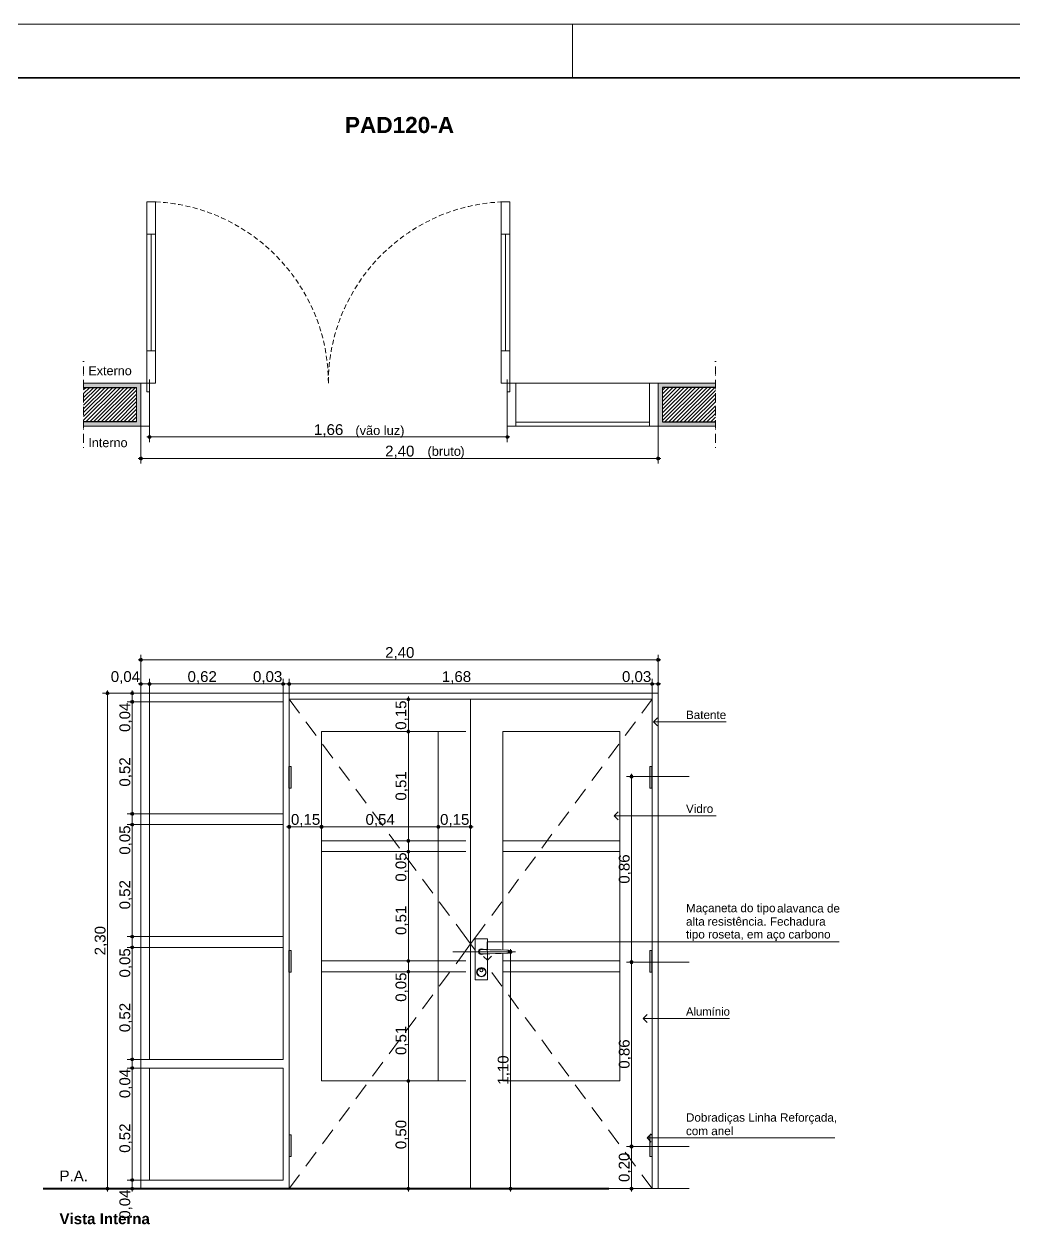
# Paper-space layout 'CAPS I e II_ FL 08.13 DETALHAMENTO DE PORTAS ' of a CAD drawing. Header units: metres. Extents: x 0 to 1400, y 0 to 841.
# Drawn here: x 717.2 to 900.9, y 617.6 to 841 of the extents above; entities that cross this region are included whole.
import ezdxf
from ezdxf.xclip import XClip

# ---------------------------------------------------------------- set-up
doc = ezdxf.new("R2010")
doc.units = ezdxf.units.M
doc.header["$MEASUREMENT"] = 0
doc.header["$XCLIPFRAME"] = 0
doc.linetypes.add('Achse', pattern=[0.0023, 0, -0.0008, 0.0015, 0])
doc.linetypes.add('Dashed', pattern=[0.0014, 0.0009, -0.0005])
for name, color, linetype, lineweight in [('0_Caneta_No__1', 7, 'Continuous', 35), ('0_Caneta_No__10', 7, 'Continuous', 5), ('0_Caneta_No__241', 7, 'Continuous', 13), ('0_Caneta_No__3', 7, 'Continuous', 25), ('0_Caneta_No__5', 7, 'Continuous', 20), ('0_Caneta_No__7', 7, 'Continuous', 13), ('0_Caneta_No__8', 7, 'Continuous', 9), ('0_Caneta_No__99', 7, 'Continuous', 20)]:
    doc.layers.add(name, color=color, linetype=linetype, lineweight=lineweight)
doc.layers.add('0_Caneta_No__25', color=7, linetype='Continuous', lineweight=13, true_color=0x982312)
doc.layers.add('0_Caneta_No__97', color=7, linetype='Continuous', lineweight=13, true_color=0x6b6b6b)
doc.styles.add('GENERATED_STYLE_1', font='arial.ttf')
doc.styles.add('GENERATED_STYLE_2', font='arial.ttf')
pattern_1 = [(45, (27.60237, 827.6281), (-0.3535534, 0.3535534), [])]

# ---------------------------------------------------------------- blocks, each defined once
blk = doc.blocks.new('Drawing_1_1', base_point=(27.6, 827.63))
at = {"linetype": 'Continuous', "lineweight": 0, "ltscale": 1000, "true_color": 0xffffff}
for points in [[(728.25, 774.33), (728.25, 773.53), (738.07, 773.53), (738.07, 767.13), (728.25, 767.13), (728.25, 766.33), (738.87, 766.33), (738.87, 774.33)], [(845.5, 774.33), (834.87, 774.33), (834.87, 766.33), (845.5, 766.33), (845.5, 767.13), (835.67, 767.13), (835.67, 773.53), (845.5, 773.53)], [(766.76, 703.14), (766.36, 703.14), (766.36, 699.14), (766.76, 699.14)], [(833.72, 703.14), (833.32, 703.14), (833.32, 699.14), (833.72, 699.14)], [(766.76, 668.94), (766.36, 668.94), (766.36, 664.94), (766.76, 664.94)], [(833.72, 668.94), (833.32, 668.94), (833.32, 664.94), (833.72, 664.94)], [(766.79, 634.74), (766.39, 634.74), (766.39, 630.74), (766.79, 630.74)], [(833.75, 634.74), (833.35, 634.74), (833.35, 630.74), (833.75, 630.74)]]:
    blk.add_hatch(color=7, dxfattribs=at).paths.add_polyline_path(points)
at = {"linetype": 'Continuous', "lineweight": 0, "ltscale": 1000, "true_color": 0x000000}
h = blk.add_hatch(dxfattribs=at)
h.set_pattern_fill('common_brick_0001', color=18, style=0, pattern_type=2)
h.set_pattern_definition(pattern_1)
h.paths.add_polyline_path([(738.07, 773.53), (728.25, 773.53), (728.25, 767.13), (738.07, 767.13)])
h = blk.add_hatch(dxfattribs=at)
h.set_pattern_fill('common_brick_0001', color=18, style=0, pattern_type=2)
h.set_pattern_definition(pattern_1)
h.paths.add_polyline_path([(835.67, 773.53), (835.67, 767.13), (845.5, 767.13), (845.5, 773.53)])
at = {"layer": '0_Caneta_No__25', "linetype": 'Continuous', "lineweight": 13, "ltscale": 1000, "true_color": 0x982312}
for points in [[(740.22, 764.32), (740.24, 764.22), (740.29, 764.14), (740.38, 764.09), (740.47, 764.07), (740.57, 764.09), (740.65, 764.14), (740.7, 764.22), (740.72, 764.32), (740.7, 764.41), (740.65, 764.5), (740.57, 764.55), (740.47, 764.57), (740.38, 764.55), (740.29, 764.5), (740.24, 764.41)], [(806.62, 764.32), (806.64, 764.22), (806.69, 764.14), (806.78, 764.09), (806.87, 764.07), (806.97, 764.09), (807.05, 764.14), (807.1, 764.22), (807.12, 764.32), (807.1, 764.41), (807.05, 764.5), (806.97, 764.55), (806.87, 764.57), (806.78, 764.55), (806.69, 764.5), (806.64, 764.41)], [(738.62, 760.33), (738.64, 760.23), (738.69, 760.15), (738.78, 760.1), (738.87, 760.08), (738.97, 760.1), (739.05, 760.15), (739.1, 760.23), (739.12, 760.33), (739.1, 760.42), (739.05, 760.51), (738.97, 760.56), (738.87, 760.58), (738.78, 760.56), (738.69, 760.51), (738.64, 760.42)], [(834.62, 760.33), (834.64, 760.23), (834.69, 760.15), (834.78, 760.1), (834.87, 760.08), (834.97, 760.1), (835.05, 760.15), (835.1, 760.23), (835.12, 760.33), (835.1, 760.42), (835.05, 760.51), (834.97, 760.56), (834.87, 760.58), (834.78, 760.56), (834.69, 760.51), (834.64, 760.42)], [(738.62, 722.94), (738.64, 722.84), (738.69, 722.76), (738.78, 722.71), (738.87, 722.69), (738.97, 722.71), (739.05, 722.76), (739.1, 722.84), (739.12, 722.94), (739.1, 723.03), (739.05, 723.12), (738.97, 723.17), (738.87, 723.19), (738.78, 723.17), (738.69, 723.12), (738.64, 723.03)], [(834.62, 722.94), (834.64, 722.84), (834.69, 722.76), (834.78, 722.71), (834.87, 722.69), (834.97, 722.71), (835.05, 722.76), (835.1, 722.84), (835.12, 722.94), (835.1, 723.03), (835.05, 723.12), (834.97, 723.17), (834.87, 723.19), (834.78, 723.17), (834.69, 723.12), (834.64, 723.03)], [(738.62, 718.46), (738.64, 718.36), (738.69, 718.28), (738.78, 718.23), (738.87, 718.21), (738.97, 718.23), (739.05, 718.28), (739.1, 718.36), (739.12, 718.46), (739.1, 718.56), (739.05, 718.64), (738.97, 718.69), (738.87, 718.71), (738.78, 718.69), (738.69, 718.64), (738.64, 718.56)], [(740.22, 718.46), (740.24, 718.36), (740.29, 718.28), (740.38, 718.23), (740.47, 718.21), (740.57, 718.23), (740.65, 718.28), (740.7, 718.36), (740.72, 718.46), (740.7, 718.56), (740.65, 718.64), (740.57, 718.69), (740.47, 718.71), (740.38, 718.69), (740.29, 718.64), (740.24, 718.56)], [(765.02, 718.46), (765.04, 718.36), (765.09, 718.28), (765.18, 718.23), (765.27, 718.21), (765.37, 718.23), (765.45, 718.28), (765.5, 718.36), (765.52, 718.46), (765.5, 718.56), (765.45, 718.64), (765.37, 718.69), (765.27, 718.71), (765.18, 718.69), (765.09, 718.64), (765.04, 718.56)], [(766.14, 718.46), (766.16, 718.36), (766.21, 718.28), (766.3, 718.23), (766.39, 718.21), (766.49, 718.23), (766.57, 718.28), (766.62, 718.36), (766.64, 718.46), (766.62, 718.56), (766.57, 718.64), (766.49, 718.69), (766.39, 718.71), (766.3, 718.69), (766.21, 718.64), (766.16, 718.56)], [(833.5, 718.46), (833.52, 718.36), (833.57, 718.28), (833.66, 718.23), (833.75, 718.21), (833.85, 718.23), (833.93, 718.28), (833.98, 718.36), (834, 718.46), (833.98, 718.56), (833.93, 718.64), (833.85, 718.69), (833.75, 718.71), (833.66, 718.69), (833.57, 718.64), (833.52, 718.56)], [(834.62, 718.46), (834.64, 718.36), (834.69, 718.28), (834.78, 718.23), (834.87, 718.21), (834.97, 718.23), (835.05, 718.28), (835.1, 718.36), (835.12, 718.46), (835.1, 718.56), (835.05, 718.64), (834.97, 718.69), (834.87, 718.71), (834.78, 718.69), (834.69, 718.64), (834.64, 718.56)], [(732.42, 716.74), (732.44, 716.64), (732.49, 716.56), (732.58, 716.51), (732.67, 716.49), (732.77, 716.51), (732.85, 716.56), (732.9, 716.64), (732.92, 716.74), (732.9, 716.83), (732.85, 716.92), (732.77, 716.97), (732.67, 716.99), (732.58, 716.97), (732.49, 716.92), (732.44, 716.83)], [(737.01, 716.74), (737.02, 716.64), (737.08, 716.56), (737.16, 716.51), (737.26, 716.49), (737.35, 716.51), (737.43, 716.56), (737.49, 716.64), (737.51, 716.74), (737.49, 716.83), (737.43, 716.92), (737.35, 716.97), (737.26, 716.99), (737.16, 716.97), (737.08, 716.92), (737.02, 716.83)], [(737.01, 715.14), (737.02, 715.04), (737.08, 714.96), (737.16, 714.91), (737.26, 714.89), (737.35, 714.91), (737.43, 714.96), (737.49, 715.04), (737.51, 715.14), (737.49, 715.23), (737.43, 715.32), (737.35, 715.37), (737.26, 715.39), (737.16, 715.37), (737.08, 715.32), (737.02, 715.23)], [(788.26, 715.62), (788.28, 715.52), (788.33, 715.44), (788.42, 715.39), (788.51, 715.37), (788.61, 715.39), (788.69, 715.44), (788.74, 715.52), (788.76, 715.62), (788.74, 715.71), (788.69, 715.8), (788.61, 715.85), (788.51, 715.87), (788.42, 715.85), (788.33, 715.8), (788.28, 715.71)], [(788.26, 709.62), (788.28, 709.52), (788.33, 709.44), (788.42, 709.39), (788.51, 709.37), (788.61, 709.39), (788.69, 709.44), (788.74, 709.52), (788.76, 709.62), (788.74, 709.71), (788.69, 709.8), (788.61, 709.85), (788.51, 709.87), (788.42, 709.85), (788.33, 709.8), (788.28, 709.71)], [(829.68, 701.27), (829.7, 701.18), (829.76, 701.09), (829.84, 701.04), (829.93, 701.02), (830.03, 701.04), (830.11, 701.09), (830.16, 701.18), (830.18, 701.27), (830.16, 701.37), (830.11, 701.45), (830.03, 701.5), (829.93, 701.52), (829.84, 701.5), (829.76, 701.45), (829.7, 701.37)], [(737.01, 694.34), (737.02, 694.24), (737.08, 694.16), (737.16, 694.11), (737.26, 694.09), (737.35, 694.11), (737.43, 694.16), (737.49, 694.24), (737.51, 694.34), (737.49, 694.43), (737.43, 694.52), (737.35, 694.57), (737.26, 694.59), (737.16, 694.57), (737.08, 694.52), (737.02, 694.43)], [(737.01, 692.34), (737.02, 692.24), (737.08, 692.16), (737.16, 692.11), (737.26, 692.09), (737.35, 692.11), (737.43, 692.16), (737.49, 692.24), (737.51, 692.34), (737.49, 692.43), (737.43, 692.52), (737.35, 692.57), (737.26, 692.59), (737.16, 692.57), (737.08, 692.52), (737.02, 692.43)], [(766.14, 691.93), (766.16, 691.84), (766.21, 691.76), (766.3, 691.7), (766.39, 691.68), (766.49, 691.7), (766.57, 691.76), (766.62, 691.84), (766.64, 691.93), (766.62, 692.03), (766.57, 692.11), (766.49, 692.16), (766.39, 692.18), (766.3, 692.16), (766.21, 692.11), (766.16, 692.03)], [(772.14, 691.93), (772.16, 691.84), (772.21, 691.76), (772.3, 691.7), (772.39, 691.68), (772.49, 691.7), (772.57, 691.76), (772.62, 691.84), (772.64, 691.93), (772.62, 692.03), (772.57, 692.11), (772.49, 692.16), (772.39, 692.18), (772.3, 692.16), (772.21, 692.11), (772.16, 692.03)], [(793.82, 691.93), (793.84, 691.84), (793.89, 691.76), (793.98, 691.7), (794.07, 691.68), (794.17, 691.7), (794.25, 691.76), (794.3, 691.84), (794.32, 691.93), (794.3, 692.03), (794.25, 692.11), (794.17, 692.16), (794.07, 692.18), (793.98, 692.16), (793.89, 692.11), (793.84, 692.03)], [(799.82, 691.93), (799.84, 691.84), (799.89, 691.76), (799.98, 691.7), (800.07, 691.68), (800.17, 691.7), (800.25, 691.76), (800.3, 691.84), (800.32, 691.93), (800.3, 692.03), (800.25, 692.11), (800.17, 692.16), (800.07, 692.18), (799.98, 692.16), (799.89, 692.11), (799.84, 692.03)], [(788.26, 689.33), (788.28, 689.23), (788.33, 689.15), (788.42, 689.09), (788.51, 689.08), (788.61, 689.09), (788.69, 689.15), (788.74, 689.23), (788.76, 689.33), (788.74, 689.42), (788.69, 689.5), (788.61, 689.56), (788.51, 689.58), (788.42, 689.56), (788.33, 689.5), (788.28, 689.42)], [(788.26, 687.33), (788.28, 687.23), (788.33, 687.15), (788.42, 687.09), (788.51, 687.08), (788.61, 687.09), (788.69, 687.15), (788.74, 687.23), (788.76, 687.33), (788.74, 687.42), (788.69, 687.5), (788.61, 687.56), (788.51, 687.58), (788.42, 687.56), (788.33, 687.5), (788.28, 687.42)], [(737.01, 671.54), (737.02, 671.44), (737.08, 671.36), (737.16, 671.31), (737.26, 671.29), (737.35, 671.31), (737.43, 671.36), (737.49, 671.44), (737.51, 671.54), (737.49, 671.63), (737.43, 671.72), (737.35, 671.77), (737.26, 671.79), (737.16, 671.77), (737.08, 671.72), (737.02, 671.63)], [(737.01, 669.54), (737.02, 669.44), (737.08, 669.36), (737.16, 669.31), (737.26, 669.29), (737.35, 669.31), (737.43, 669.36), (737.49, 669.44), (737.51, 669.54), (737.49, 669.63), (737.43, 669.72), (737.35, 669.77), (737.26, 669.79), (737.16, 669.77), (737.08, 669.72), (737.02, 669.63)], [(807.22, 668.71), (807.24, 668.61), (807.29, 668.53), (807.37, 668.48), (807.47, 668.46), (807.56, 668.48), (807.64, 668.53), (807.7, 668.61), (807.72, 668.71), (807.7, 668.8), (807.64, 668.88), (807.56, 668.94), (807.47, 668.96), (807.37, 668.94), (807.29, 668.88), (807.24, 668.8)], [(788.26, 667.03), (788.28, 666.94), (788.33, 666.86), (788.42, 666.8), (788.51, 666.78), (788.61, 666.8), (788.69, 666.86), (788.74, 666.94), (788.76, 667.03), (788.74, 667.13), (788.69, 667.21), (788.61, 667.26), (788.51, 667.28), (788.42, 667.26), (788.33, 667.21), (788.28, 667.13)], [(829.68, 666.81), (829.7, 666.72), (829.76, 666.63), (829.84, 666.58), (829.93, 666.56), (830.03, 666.58), (830.11, 666.63), (830.16, 666.72), (830.18, 666.81), (830.16, 666.91), (830.11, 666.99), (830.03, 667.04), (829.93, 667.06), (829.84, 667.04), (829.76, 666.99), (829.7, 666.91)], [(788.26, 665.03), (788.28, 664.94), (788.33, 664.86), (788.42, 664.8), (788.51, 664.78), (788.61, 664.8), (788.69, 664.86), (788.74, 664.94), (788.76, 665.03), (788.74, 665.13), (788.69, 665.21), (788.61, 665.26), (788.51, 665.28), (788.42, 665.26), (788.33, 665.21), (788.28, 665.13)], [(737.01, 648.74), (737.02, 648.64), (737.08, 648.56), (737.16, 648.51), (737.26, 648.49), (737.35, 648.51), (737.43, 648.56), (737.49, 648.64), (737.51, 648.74), (737.49, 648.83), (737.43, 648.92), (737.35, 648.97), (737.26, 648.99), (737.16, 648.97), (737.08, 648.92), (737.02, 648.83)], [(737.01, 647.14), (737.02, 647.04), (737.08, 646.96), (737.16, 646.91), (737.26, 646.89), (737.35, 646.91), (737.43, 646.96), (737.49, 647.04), (737.51, 647.14), (737.49, 647.23), (737.43, 647.32), (737.35, 647.37), (737.26, 647.39), (737.16, 647.37), (737.08, 647.32), (737.02, 647.23)], [(788.26, 644.74), (788.28, 644.64), (788.33, 644.56), (788.42, 644.51), (788.51, 644.49), (788.61, 644.51), (788.69, 644.56), (788.74, 644.64), (788.76, 644.74), (788.74, 644.83), (788.69, 644.92), (788.61, 644.97), (788.51, 644.99), (788.42, 644.97), (788.33, 644.92), (788.28, 644.83)], [(829.68, 632.57), (829.7, 632.47), (829.76, 632.39), (829.84, 632.34), (829.93, 632.32), (830.03, 632.34), (830.11, 632.39), (830.16, 632.47), (830.18, 632.57), (830.16, 632.66), (830.11, 632.74), (830.03, 632.8), (829.93, 632.82), (829.84, 632.8), (829.76, 632.74), (829.7, 632.66)], [(737.01, 626.34), (737.02, 626.24), (737.08, 626.16), (737.16, 626.11), (737.26, 626.09), (737.35, 626.11), (737.43, 626.16), (737.49, 626.24), (737.51, 626.34), (737.49, 626.43), (737.43, 626.52), (737.35, 626.57), (737.26, 626.59), (737.16, 626.57), (737.08, 626.52), (737.02, 626.43)], [(732.42, 624.74), (732.44, 624.64), (732.49, 624.56), (732.58, 624.51), (732.67, 624.49), (732.77, 624.51), (732.85, 624.56), (732.9, 624.64), (732.92, 624.74), (732.9, 624.83), (732.85, 624.92), (732.77, 624.97), (732.67, 624.99), (732.58, 624.97), (732.49, 624.92), (732.44, 624.83)], [(737.01, 624.74), (737.02, 624.64), (737.08, 624.56), (737.16, 624.51), (737.26, 624.49), (737.35, 624.51), (737.43, 624.56), (737.49, 624.64), (737.51, 624.74), (737.49, 624.83), (737.43, 624.92), (737.35, 624.97), (737.26, 624.99), (737.16, 624.97), (737.08, 624.92), (737.02, 624.83)], [(788.26, 624.74), (788.28, 624.64), (788.33, 624.56), (788.42, 624.51), (788.51, 624.49), (788.61, 624.51), (788.69, 624.56), (788.74, 624.64), (788.76, 624.74), (788.74, 624.83), (788.69, 624.92), (788.61, 624.97), (788.51, 624.99), (788.42, 624.97), (788.33, 624.92), (788.28, 624.83)], [(807.22, 624.74), (807.24, 624.64), (807.29, 624.56), (807.37, 624.51), (807.47, 624.49), (807.56, 624.51), (807.64, 624.56), (807.7, 624.64), (807.72, 624.74), (807.7, 624.83), (807.64, 624.92), (807.56, 624.97), (807.47, 624.99), (807.37, 624.97), (807.29, 624.92), (807.24, 624.83)], [(829.68, 624.74), (829.7, 624.64), (829.76, 624.56), (829.84, 624.51), (829.93, 624.49), (830.03, 624.51), (830.11, 624.56), (830.16, 624.64), (830.18, 624.74), (830.16, 624.83), (830.11, 624.92), (830.03, 624.97), (829.93, 624.99), (829.84, 624.97), (829.76, 624.92), (829.7, 624.83)]]:
    blk.add_hatch(color=24, dxfattribs=at).paths.add_polyline_path(points)
at = {"layer": '0_Caneta_No__1', "color": 7, "linetype": 'Continuous', "lineweight": 40, "ltscale": 1000}
blk.add_line((720.71, 624.74), (825.72, 624.74), dxfattribs=at)
at = {"layer": '0_Caneta_No__10', "color": 7, "linetype": 'Continuous', "lineweight": 5, "ltscale": 1000}
for p, q in [((766.76, 703.14), (766.36, 703.14)), ((766.36, 703.14), (766.36, 699.14)), ((766.76, 699.14), (766.76, 703.14)), ((833.72, 703.14), (833.32, 703.14)), ((833.32, 703.14), (833.32, 699.14)), ((833.72, 699.14), (833.72, 703.14)), ((766.36, 699.14), (766.76, 699.14)), ((833.32, 699.14), (833.72, 699.14)), ((766.76, 668.94), (766.36, 668.94)), ((766.36, 668.94), (766.36, 664.94)), ((766.76, 664.94), (766.76, 668.94)), ((833.72, 668.94), (833.32, 668.94)), ((833.32, 668.94), (833.32, 664.94)), ((833.72, 664.94), (833.72, 668.94)), ((766.36, 664.94), (766.76, 664.94)), ((833.32, 664.94), (833.72, 664.94)), ((766.79, 634.74), (766.39, 634.74)), ((766.39, 634.74), (766.39, 630.74)), ((766.79, 630.74), (766.79, 634.74)), ((833.75, 634.74), (833.35, 634.74)), ((833.35, 634.74), (833.35, 630.74)), ((833.75, 630.74), (833.75, 634.74)), ((766.39, 630.74), (766.79, 630.74)), ((833.35, 630.74), (833.75, 630.74))]:
    blk.add_line(p, q, dxfattribs=at)
at = {"layer": '0_Caneta_No__241', "color": 7, "linetype": 'Continuous', "lineweight": 13, "ltscale": 1000}
for p, q in [((739.99, 808.01), (739.99, 802.01)), ((741.59, 808.01), (739.99, 808.01)), ((741.59, 802.01), (741.59, 808.01)), ((805.75, 802.01), (805.75, 808.01)), ((805.75, 808.01), (807.35, 808.01)), ((807.35, 808.01), (807.35, 802.01)), ((739.99, 802.01), (739.99, 780.33)), ((740.79, 802.01), (739.99, 802.01)), ((739.99, 802.01), (741.59, 802.01)), ((740.79, 780.33), (740.79, 802.01)), ((740.79, 802.01), (740.79, 780.33)), ((741.59, 802.01), (740.79, 802.01)), ((740.79, 802.01), (740.79, 780.33)), ((741.59, 780.33), (741.59, 802.01)), ((805.75, 780.33), (805.75, 802.01)), ((805.75, 802.01), (806.55, 802.01)), ((807.35, 802.01), (805.75, 802.01)), ((806.55, 780.33), (806.55, 802.01)), ((806.55, 802.01), (807.35, 802.01)), ((806.55, 802.01), (806.55, 780.33)), ((806.55, 802.01), (806.55, 780.33)), ((807.35, 802.01), (807.35, 780.33)), ((739.99, 780.33), (740.79, 780.33)), ((741.59, 780.33), (739.99, 780.33)), ((739.99, 780.33), (739.99, 774.33)), ((740.79, 780.33), (741.59, 780.33)), ((741.59, 774.33), (741.59, 780.33)), ((806.55, 780.33), (805.75, 780.33)), ((805.75, 774.33), (805.75, 780.33)), ((805.75, 780.33), (807.35, 780.33)), ((807.35, 780.33), (806.55, 780.33)), ((807.35, 780.33), (807.35, 774.33)), ((728.25, 774.33), (738.87, 774.33)), ((738.07, 773.53), (738.07, 767.13)), ((738.87, 766.33), (738.87, 774.33)), ((738.87, 774.33), (739.99, 774.33)), ((738.87, 774.33), (738.87, 766.33)), ((739.99, 774.33), (739.99, 772.73)), ((739.99, 774.33), (741.59, 774.33)), ((807.35, 774.33), (805.75, 774.33)), ((807.35, 772.73), (807.35, 774.33)), ((807.35, 774.33), (808.47, 774.33)), ((833.27, 774.33), (808.47, 774.33)), ((808.47, 774.33), (808.47, 766.33)), ((808.47, 774.33), (808.47, 766.33)), ((808.47, 774.33), (833.27, 774.33)), ((833.27, 766.33), (833.27, 774.33)), ((833.27, 766.33), (833.27, 774.33)), ((833.27, 774.33), (834.87, 774.33)), ((834.87, 774.33), (834.87, 766.33)), ((845.5, 774.33), (834.87, 774.33)), ((834.87, 774.33), (834.87, 766.33)), ((835.67, 773.53), (835.67, 767.13)), ((739.99, 772.73), (740.47, 772.73)), ((740.47, 772.73), (740.47, 766.33)), ((806.87, 766.33), (806.87, 772.73)), ((806.87, 772.73), (807.35, 772.73)), ((738.87, 766.33), (728.25, 766.33)), ((740.47, 766.33), (738.87, 766.33)), ((808.47, 766.33), (806.87, 766.33)), ((833.27, 767.05), (808.47, 767.05)), ((808.47, 766.33), (833.27, 766.33)), ((834.87, 766.33), (833.27, 766.33)), ((834.87, 766.33), (845.5, 766.33)), ((834.87, 716.74), (738.87, 716.74)), ((738.87, 716.74), (738.87, 715.14)), ((738.87, 715.14), (738.87, 624.74)), ((740.47, 648.74), (740.47, 715.14)), ((740.47, 715.14), (765.27, 715.14)), ((765.27, 715.14), (765.27, 648.74)), ((766.39, 715.62), (766.39, 709.62)), ((800.07, 715.62), (766.39, 715.62)), ((800.07, 624.74), (800.07, 715.62)), ((800.07, 715.62), (833.75, 715.62)), ((833.75, 715.62), (833.75, 709.62)), ((834.87, 715.14), (834.87, 716.74)), ((834.87, 624.74), (834.87, 715.14)), ((766.39, 709.62), (766.39, 644.74)), ((772.39, 644.74), (772.39, 709.62)), ((772.39, 709.62), (794.07, 709.62)), ((794.07, 709.62), (794.07, 644.74)), ((806.07, 709.62), (806.07, 669.05)), ((827.75, 709.62), (806.07, 709.62)), ((827.75, 644.74), (827.75, 709.62)), ((833.75, 709.62), (833.75, 644.74)), ((765.27, 694.34), (740.47, 694.34)), ((740.47, 692.34), (765.27, 692.34)), ((794.07, 689.33), (772.39, 689.33)), ((806.07, 689.33), (827.75, 689.33)), ((772.39, 687.33), (794.07, 687.33)), ((827.75, 687.33), (806.07, 687.33)), ((765.27, 671.54), (740.47, 671.54)), ((800.93, 671.14), (803.21, 671.14)), ((800.93, 663.54), (800.93, 671.14)), ((803.21, 671.14), (803.21, 669.14)), ((740.47, 669.54), (765.27, 669.54)), ((801.55, 668.74), (801.62, 669)), ((801.62, 668.48), (801.55, 668.74)), ((801.59, 668.74), (801.66, 668.98)), ((801.66, 668.5), (801.59, 668.74)), ((801.62, 669), (801.81, 669.19)), ((801.81, 668.29), (801.62, 668.48)), ((801.66, 668.98), (801.83, 669.15)), ((801.83, 668.32), (801.66, 668.5)), ((801.67, 668.74), (801.72, 668.94)), ((801.72, 668.54), (801.67, 668.74)), ((801.72, 668.94), (801.87, 669.09)), ((801.87, 668.39), (801.72, 668.54)), ((801.81, 669.19), (802.07, 669.26)), ((802.07, 668.22), (801.81, 668.29)), ((801.83, 669.15), (802.07, 669.22)), ((802.07, 668.26), (801.83, 668.32)), ((801.87, 669.09), (802.07, 669.14)), ((802.07, 668.34), (801.87, 668.39)), ((802.07, 669.26), (802.33, 669.19)), ((802.07, 669.22), (802.31, 669.15)), ((802.07, 669.14), (803.07, 669.14)), ((803.07, 668.34), (802.07, 668.34)), ((802.31, 668.32), (802.07, 668.26)), ((802.33, 668.29), (802.07, 668.22)), ((802.31, 669.15), (802.33, 669.14)), ((802.33, 668.34), (802.31, 668.32)), ((802.33, 669.19), (802.38, 669.14)), ((802.38, 668.34), (802.33, 668.29)), ((803.07, 669.14), (803.61, 669.12)), ((803.61, 668.36), (803.07, 668.34)), ((803.21, 668.34), (803.21, 663.54)), ((803.61, 669.12), (804.68, 669.09)), ((804.68, 668.39), (803.61, 668.36)), ((804.68, 669.09), (805.73, 669.06)), ((805.73, 668.42), (804.68, 668.39)), ((805.73, 669.06), (806.77, 669.03)), ((806.77, 668.45), (805.73, 668.42)), ((806.07, 668.43), (806.07, 644.74)), ((806.77, 669.03), (807.09, 669.02)), ((807.09, 668.46), (806.77, 668.45)), ((807.09, 669.02), (807.09, 668.46)), ((794.07, 667.03), (772.39, 667.03)), ((801.31, 665.38), (801.63, 665.7)), ((801.63, 665.7), (802.07, 665.82)), ((801.67, 665.63), (802.07, 665.74)), ((802.07, 665.82), (802.51, 665.7)), ((802.07, 665.74), (802.47, 665.63)), ((802.51, 665.7), (802.83, 665.38)), ((806.07, 667.03), (827.75, 667.03)), ((772.39, 665.03), (794.07, 665.03)), ((803.21, 663.54), (800.93, 663.54)), ((801.19, 664.94), (801.31, 665.38)), ((801.31, 664.5), (801.19, 664.94)), ((801.27, 664.94), (801.38, 665.34)), ((801.38, 664.54), (801.27, 664.94)), ((801.63, 664.18), (801.31, 664.5)), ((801.38, 665.34), (801.67, 665.63)), ((801.67, 664.25), (801.38, 664.54)), ((802.07, 664.06), (801.63, 664.18)), ((802.07, 664.14), (801.67, 664.25)), ((801.75, 665.3), (801.84, 665.53)), ((801.84, 665.07), (801.75, 665.3)), ((801.79, 665.3), (801.87, 665.5)), ((801.87, 665.1), (801.79, 665.3)), ((801.84, 665.53), (802.07, 665.62)), ((802.07, 664.98), (801.84, 665.07)), ((801.87, 665.5), (802.07, 665.58)), ((802.07, 665.02), (801.87, 665.1)), ((802.07, 665.62), (802.3, 665.53)), ((802.07, 665.58), (802.27, 665.5)), ((802.27, 665.1), (802.07, 665.02)), ((802.3, 665.07), (802.07, 664.98)), ((802.47, 664.25), (802.07, 664.14)), ((802.51, 664.18), (802.07, 664.06)), ((802.27, 665.5), (802.35, 665.3)), ((802.35, 665.3), (802.27, 665.1)), ((802.3, 665.53), (802.39, 665.3)), ((802.39, 665.3), (802.3, 665.07)), ((802.47, 665.63), (802.76, 665.34)), ((802.76, 664.54), (802.47, 664.25)), ((802.83, 664.5), (802.51, 664.18)), ((802.76, 665.34), (802.87, 664.94)), ((802.87, 664.94), (802.76, 664.54)), ((802.83, 665.38), (802.95, 664.94)), ((802.95, 664.94), (802.83, 664.5)), ((827.75, 665.03), (806.07, 665.03)), ((765.27, 648.74), (740.47, 648.74)), ((740.47, 626.34), (740.47, 647.14)), ((740.47, 647.14), (765.27, 647.14)), ((765.27, 647.14), (765.27, 626.34)), ((766.39, 644.74), (766.39, 624.74)), ((794.07, 644.74), (772.39, 644.74)), ((806.07, 644.74), (827.75, 644.74)), ((833.75, 644.74), (833.75, 624.74)), ((765.27, 626.34), (740.47, 626.34)), ((738.87, 624.74), (740.47, 624.74)), ((740.47, 624.74), (765.27, 624.74)), ((765.27, 624.74), (766.39, 624.74)), ((766.39, 624.74), (800.07, 624.74)), ((833.75, 624.74), (800.07, 624.74)), ((833.75, 624.74), (834.87, 624.74))]:
    blk.add_line(p, q, dxfattribs=at)
at = {"layer": '0_Caneta_No__241', "color": 7, "linetype": 'Achse', "lineweight": 13, "ltscale": 1000}
for p, q in [((728.25, 778.33), (728.25, 762.33)), ((845.5, 778.33), (845.5, 762.33))]:
    blk.add_line(p, q, dxfattribs=at)
at = {"layer": '0_Caneta_No__25', "color": 24, "linetype": 'Continuous', "lineweight": 13, "ltscale": 1000, "true_color": 0x982312}
for p, q in [((740.47, 764.57), (740.47, 775.01)), ((806.87, 764.57), (806.87, 775.01)), ((738.87, 760.58), (738.87, 771.02)), ((834.87, 760.58), (834.87, 771.02)), ((739.97, 764.32), (740.22, 764.32)), ((740.47, 763.38), (740.47, 764.07)), ((740.72, 764.32), (806.62, 764.32)), ((806.87, 763.38), (806.87, 764.07)), ((807.12, 764.32), (807.37, 764.32)), ((738.37, 760.33), (738.62, 760.33)), ((738.87, 759.39), (738.87, 760.08)), ((739.12, 760.33), (834.62, 760.33)), ((834.87, 759.39), (834.87, 760.08)), ((835.12, 760.33), (835.37, 760.33)), ((738.87, 723.19), (738.87, 723.88)), ((834.87, 723.19), (834.87, 723.88)), ((738.37, 722.94), (738.62, 722.94)), ((738.87, 712.25), (738.87, 722.69)), ((739.12, 722.94), (834.62, 722.94)), ((834.87, 712.25), (834.87, 722.69)), ((835.12, 722.94), (835.37, 722.94)), ((738.87, 718.71), (738.87, 719.4)), ((740.47, 718.71), (740.47, 719.4)), ((765.27, 718.71), (765.27, 719.4)), ((766.39, 718.71), (766.39, 719.4)), ((833.75, 718.71), (833.75, 719.4)), ((834.87, 718.71), (834.87, 719.4)), ((732.67, 716.99), (732.67, 717.24)), ((737.26, 716.99), (737.26, 717.24)), ((738.37, 718.46), (738.62, 718.46)), ((738.87, 707.77), (738.87, 718.21)), ((739.12, 718.46), (740.22, 718.46)), ((740.47, 707.77), (740.47, 718.21)), ((740.72, 718.46), (765.02, 718.46)), ((765.27, 707.77), (765.27, 718.21)), ((765.52, 718.46), (766.14, 718.46)), ((766.39, 707.77), (766.39, 718.21)), ((766.64, 718.46), (833.5, 718.46)), ((833.75, 707.77), (833.75, 718.21)), ((834, 718.46), (834.62, 718.46)), ((834.87, 707.77), (834.87, 718.21)), ((835.12, 718.46), (835.37, 718.46)), ((732.42, 716.74), (731.73, 716.74)), ((732.67, 624.99), (732.67, 716.49)), ((743.36, 716.74), (732.92, 716.74)), ((737.01, 716.74), (736.32, 716.74)), ((737.01, 715.14), (736.32, 715.14)), ((737.26, 715.39), (737.26, 716.49)), ((737.26, 694.59), (737.26, 714.89)), ((747.94, 716.74), (737.51, 716.74)), ((747.94, 715.14), (737.51, 715.14)), ((788.26, 715.62), (787.57, 715.62)), ((788.51, 715.87), (788.51, 716.12)), ((788.51, 709.87), (788.51, 715.37)), ((799.2, 715.62), (788.76, 715.62)), ((833.98, 711.42), (834.73, 712.17)), ((833.98, 711.42), (839.94, 711.42)), ((833.98, 711.42), (834.73, 710.67)), ((839.94, 711.42), (847.47, 711.42)), ((788.26, 709.62), (787.57, 709.62)), ((788.51, 689.58), (788.51, 709.37)), ((799.2, 709.62), (788.76, 709.62)), ((800.07, 692.18), (800.07, 702.62)), ((829.93, 701.52), (829.93, 701.77)), ((829.68, 701.27), (829, 701.27)), ((829.93, 667.06), (829.93, 701.02)), ((840.62, 701.27), (830.18, 701.27)), ((826.68, 693.98), (827.43, 694.73)), ((737.01, 694.34), (736.32, 694.34)), ((737.26, 692.59), (737.26, 694.09)), ((747.94, 694.34), (737.51, 694.34)), ((766.39, 692.18), (766.39, 692.87)), ((772.39, 692.18), (772.39, 692.87)), ((794.07, 692.18), (794.07, 692.87)), ((826.68, 693.98), (829.97, 693.98)), ((826.68, 693.98), (827.43, 693.23)), ((829.97, 693.98), (839.94, 693.98)), ((839.94, 693.98), (845.65, 693.98)), ((737.01, 692.34), (736.32, 692.34)), ((737.26, 671.79), (737.26, 692.09)), ((747.94, 692.34), (737.51, 692.34)), ((765.89, 691.93), (766.14, 691.93)), ((766.39, 681.25), (766.39, 691.68)), ((766.64, 691.93), (772.14, 691.93)), ((772.39, 681.25), (772.39, 691.68)), ((772.64, 691.93), (793.82, 691.93)), ((794.07, 681.25), (794.07, 691.68)), ((794.32, 691.93), (799.82, 691.93)), ((800.07, 690.99), (800.07, 691.68)), ((800.32, 691.93), (800.57, 691.93)), ((788.26, 689.33), (787.57, 689.33)), ((788.51, 687.58), (788.51, 689.08)), ((799.2, 689.33), (788.76, 689.33)), ((788.26, 687.33), (787.57, 687.33)), ((788.51, 667.28), (788.51, 687.08)), ((799.2, 687.33), (788.76, 687.33)), ((737.01, 671.54), (736.32, 671.54)), ((737.26, 669.79), (737.26, 671.29)), ((747.94, 671.54), (737.51, 671.54)), ((803.21, 667.14), (803.17, 670.6)), ((803.17, 670.6), (839.94, 670.6)), ((839.94, 670.6), (868.5, 670.6)), ((737.01, 669.54), (736.32, 669.54)), ((737.26, 648.99), (737.26, 669.29)), ((747.94, 669.54), (737.51, 669.54)), ((807.22, 668.71), (796.78, 668.71)), ((803.21, 667.14), (802.45, 667.88)), ((803.21, 667.14), (803.95, 667.9)), ((807.47, 668.96), (807.47, 669.21)), ((807.47, 624.99), (807.47, 668.46)), ((808.4, 668.71), (807.72, 668.71)), ((788.26, 667.03), (787.57, 667.03)), ((788.51, 665.28), (788.51, 666.78)), ((799.2, 667.03), (788.76, 667.03)), ((829.68, 666.81), (829, 666.81)), ((829.93, 632.82), (829.93, 666.56)), ((840.62, 666.81), (830.18, 666.81)), ((788.26, 665.03), (787.57, 665.03)), ((788.51, 644.99), (788.51, 664.78)), ((799.2, 665.03), (788.76, 665.03)), ((832.07, 656.36), (832.82, 657.11)), ((832.07, 656.36), (834.92, 656.36)), ((832.07, 656.36), (832.82, 655.61)), ((834.92, 656.36), (839.94, 656.36)), ((839.94, 656.36), (848.14, 656.36)), ((737.01, 648.74), (736.32, 648.74)), ((737.26, 647.39), (737.26, 648.49)), ((747.94, 648.74), (737.51, 648.74)), ((737.01, 647.14), (736.32, 647.14)), ((737.26, 626.59), (737.26, 646.89)), ((747.94, 647.14), (737.51, 647.14)), ((788.26, 644.74), (787.57, 644.74)), ((788.51, 624.99), (788.51, 644.49)), ((799.2, 644.74), (788.76, 644.74)), ((832.84, 634.15), (833.59, 634.9)), ((829.68, 632.57), (829, 632.57)), ((829.93, 624.99), (829.93, 632.32)), ((840.62, 632.57), (830.18, 632.57)), ((832.84, 634.15), (837.19, 634.15)), ((832.84, 634.15), (833.59, 633.4)), ((837.19, 634.15), (839.94, 634.15)), ((839.94, 634.15), (867.67, 634.15)), ((737.01, 626.34), (736.32, 626.34)), ((737.26, 624.99), (737.26, 626.09)), ((747.94, 626.34), (737.51, 626.34)), ((732.42, 624.74), (731.73, 624.74)), ((732.67, 624.24), (732.67, 624.49)), ((743.36, 624.74), (732.92, 624.74)), ((737.01, 624.74), (736.32, 624.74)), ((737.26, 624.24), (737.26, 624.49)), ((747.94, 624.74), (737.51, 624.74)), ((788.26, 624.74), (787.57, 624.74)), ((788.51, 624.24), (788.51, 624.49)), ((799.2, 624.74), (788.76, 624.74)), ((807.22, 624.74), (796.78, 624.74)), ((807.47, 624.24), (807.47, 624.49)), ((808.4, 624.74), (807.72, 624.74)), ((829.68, 624.74), (829, 624.74)), ((829.93, 624.24), (829.93, 624.49)), ((840.62, 624.74), (830.18, 624.74))]:
    blk.add_line(p, q, dxfattribs=at)
for centre in [(740.47, 764.32), (806.87, 764.32), (738.87, 760.33), (834.87, 760.33), (738.87, 722.94), (834.87, 722.94), (738.87, 718.46), (740.47, 718.46), (765.27, 718.46), (766.39, 718.46), (833.75, 718.46), (834.87, 718.46), (732.67, 716.74), (737.26, 716.74), (737.26, 715.14), (788.51, 715.62), (788.51, 709.62), (829.93, 701.27), (737.26, 694.34), (737.26, 692.34), (766.39, 691.93), (772.39, 691.93), (794.07, 691.93), (800.07, 691.93), (788.51, 689.33), (788.51, 687.33), (737.26, 671.54), (737.26, 669.54), (807.47, 668.71), (788.51, 667.03), (829.93, 666.81), (788.51, 665.03), (737.26, 648.74), (737.26, 647.14), (788.51, 644.74), (829.93, 632.57), (737.26, 626.34), (732.67, 624.74), (737.26, 624.74), (788.51, 624.74), (807.47, 624.74), (829.93, 624.74)]:
    blk.add_circle(centre, 0.25, dxfattribs=at)
at = {"layer": '0_Caneta_No__3', "color": 7, "linetype": 'Continuous', "lineweight": 30, "ltscale": 1000}
for p, q in [((728.25, 773.53), (738.07, 773.53)), ((845.5, 773.53), (835.67, 773.53)), ((738.07, 767.13), (728.25, 767.13)), ((835.67, 767.13), (845.5, 767.13))]:
    blk.add_line(p, q, dxfattribs=at)
at = {"layer": '0_Caneta_No__97', "color": 251, "linetype": 'Continuous', "lineweight": 13, "ltscale": 1000, "true_color": 0x6b6b6b}
for p, q in [((766.39, 715.62), (768.3, 713.05)), ((833.75, 715.62), (831.85, 713.05)), ((769.49, 711.44), (771.39, 708.87)), ((830.65, 711.44), (828.75, 708.87)), ((772.58, 707.26), (774.49, 704.69)), ((827.56, 707.26), (825.65, 704.69)), ((775.68, 703.09), (777.59, 700.52)), ((824.46, 703.09), (822.56, 700.52)), ((778.78, 698.91), (780.68, 696.34)), ((821.37, 698.91), (819.46, 696.34)), ((781.87, 694.73), (783.78, 692.16)), ((818.27, 694.73), (816.36, 692.16)), ((784.97, 690.55), (786.88, 687.98)), ((815.17, 690.55), (813.27, 687.98)), ((788.07, 686.38), (789.97, 683.81)), ((812.08, 686.38), (810.17, 683.81)), ((791.16, 682.2), (793.07, 679.63)), ((808.98, 682.2), (807.07, 679.63)), ((794.26, 678.02), (796.16, 675.45)), ((805.88, 678.02), (803.98, 675.45)), ((797.36, 673.84), (798.17, 672.75)), ((798.17, 672.75), (800.07, 670.18)), ((801.98, 672.75), (800.07, 670.18)), ((802.79, 673.84), (801.98, 672.75)), ((798.17, 667.61), (800.07, 670.18)), ((800.93, 669.02), (800.07, 670.18)), ((797.36, 666.52), (798.17, 667.61)), ((794.26, 662.34), (796.16, 664.91)), ((805.88, 662.34), (803.98, 664.91)), ((791.16, 658.16), (793.07, 660.73)), ((808.98, 658.16), (807.07, 660.73)), ((788.07, 653.98), (789.97, 656.55)), ((812.08, 653.98), (810.17, 656.55)), ((784.97, 649.8), (786.88, 652.38)), ((815.17, 649.8), (813.27, 652.38)), ((781.87, 645.63), (783.78, 648.2)), ((818.27, 645.63), (816.36, 648.2)), ((778.78, 641.45), (780.68, 644.02)), ((821.37, 641.45), (819.46, 644.02)), ((775.68, 637.27), (777.59, 639.84)), ((824.46, 637.27), (822.56, 639.84)), ((772.58, 633.09), (774.49, 635.67)), ((827.56, 633.09), (825.65, 635.67)), ((769.49, 628.92), (771.39, 631.49)), ((830.65, 628.92), (828.75, 631.49)), ((766.39, 624.74), (768.3, 627.31)), ((833.75, 624.74), (831.85, 627.31))]:
    blk.add_line(p, q, dxfattribs=at)
at = {"layer": '0_Caneta_No__97', "color": 251, "linetype": 'Dashed', "lineweight": 13, "ltscale": 1000, "true_color": 0x6b6b6b}
for centre, start, end in [((739.99, 774.33), 0, 90), ((807.35, 774.33), 90, 180)]:
    blk.add_arc(centre, 33.68, start, end, dxfattribs=at)
at = {"layer": '0_Caneta_No__1', "color": 7, "linetype": 'Continuous', "lineweight": 40}
for s, insert, char_height, attachment_point, style in [('\\A1;{\\pqc;\\fArial|b1|i0|c0|p0;\\W1.000000;PAD120-A}', (786.87, 822.24), 3, 5, 'GENERATED_STYLE_2'), ('\\A1;{\\pql;\\pt0;\\fArial|b0|i0|c0|p0;\\W1.000000;Dobradiças Linha Reforçada,}', (840.04, 636.71), 1.55, 7, 'GENERATED_STYLE_1'), ('\\A1;{\\pql;\\pt0;\\fArial|b0|i0|c0|p0;\\W1.000000;com anel}', (840.04, 634.66), 1.55, 7, 'GENERATED_STYLE_1')]:
    blk.add_mtext(s, dxfattribs=dict(at, insert=insert, char_height=char_height, attachment_point=attachment_point, style=style))
at = {"layer": '0_Caneta_No__25', "color": 24, "linetype": 'Continuous', "lineweight": 13, "true_color": 0x982312, "attachment_point": 7, "style": 'GENERATED_STYLE_1'}
for s, insert, char_height in [('\\A1;{\\pql;\\pt0;\\fArial|b0|i0|c0|p0;\\W1.000000;Externo}', (729.12, 775.77), 1.6737), ('\\A1;{\\pql;\\pt0;\\fArial|b0|i0|c0|p0;\\W1.000000;1,66}', (771, 764.32), 2), ('\\A1;{\\pql;\\pt0;\\fArial|b0|i0|c0|p0;\\W1.000000;(vão luz)}', (778.68, 764.18), 1.7), ('\\A1;{\\pql;\\pt0;\\fArial|b0|i0|c0|p0;\\W1.000000;Interno}', (729.12, 762.41), 1.6737), ('\\A1;{\\pql;\\pt0;\\fArial|b0|i0|c0|p0;\\W1.000000;2,40}', (784.2, 760.33), 2), ('\\A1;{\\pql;\\pt0;\\fArial|b0|i0|c0|p0;\\W1.000000;(bruto}', (792.07, 760.32), 1.7), ('\\A1;{\\pql;\\pt0;\\fArial|b0|i0|c0|p0;\\W1.000000;)}', (798.16, 760.32), 1.7), ('\\A1;{\\pql;\\pt0;\\fArial|b0|i0|c0|p0;\\W1.000000;2,40}', (784.2, 722.94), 2), ('\\A1;{\\pql;\\pt0;\\fArial|b0|i0|c0|p0;\\W1.000000;0,04}', (733.28, 718.46), 2), ('\\A1;{\\pql;\\pt0;\\fArial|b0|i0|c0|p0;\\W1.000000;0,62}', (747.53, 718.46), 2), ('\\A1;{\\pql;\\pt0;\\fArial|b0|i0|c0|p0;\\W1.000000;0,03}', (759.68, 718.46), 2), ('\\A1;{\\pql;\\pt0;\\fArial|b0|i0|c0|p0;\\W1.000000;1,68}', (794.73, 718.46), 2), ('\\A1;{\\pql;\\pt0;\\fArial|b0|i0|c0|p0;\\W1.000000;0,03}', (828.16, 718.46), 2), ('\\A1;{\\pql;\\pt0;\\fArial|b0|i0|c0|p0;\\W1.000000;0,15}', (766.72, 691.93), 2), ('\\A1;{\\pql;\\pt0;\\fArial|b0|i0|c0|p0;\\W1.000000;0,54}', (780.56, 691.93), 2), ('\\A1;{\\pql;\\pt0;\\fArial|b0|i0|c0|p0;\\W1.000000;0,15}', (794.4, 691.93), 2)]:
    blk.add_mtext(s, dxfattribs=dict(at, insert=insert, char_height=char_height))
at = {"layer": '0_Caneta_No__25', "color": 24, "linetype": 'Continuous', "lineweight": 13, "true_color": 0x982312, "char_height": 2, "attachment_point": 7, "rotation": 90, "style": 'GENERATED_STYLE_1'}
for s, insert in [('\\A1;{\\pql;\\pt0;\\fArial|b0|i0|c0|p0;\\W1.000000;0,04}', (737.26, 709.55)), ('\\A1;{\\pql;\\pt0;\\fArial|b0|i0|c0|p0;\\W1.000000;0,15}', (788.51, 709.95)), ('\\A1;{\\pql;\\pt0;\\fArial|b0|i0|c0|p0;\\W1.000000;0,52}', (737.26, 699.4)), ('\\A1;{\\pql;\\pt0;\\fArial|b0|i0|c0|p0;\\W1.000000;0,51}', (788.51, 696.8)), ('\\A1;{\\pql;\\pt0;\\fArial|b0|i0|c0|p0;\\W1.000000;0,05}', (737.26, 686.75)), ('\\A1;{\\pql;\\pt0;\\fArial|b0|i0|c0|p0;\\W1.000000;0,05}', (788.51, 681.74)), ('\\A1;{\\pql;\\pt0;\\fArial|b0|i0|c0|p0;\\W1.000000;0,86}', (829.94, 681.37)), ('\\A1;{\\pql;\\pt0;\\fArial|b0|i0|c0|p0;\\W1.000000;0,52}', (737.26, 676.6)), ('\\A1;{\\pql;\\pt0;\\fArial|b0|i0|c0|p0;\\W1.000000;0,51}', (788.51, 671.84)), ('\\A1;{\\pql;\\pt0;\\fArial|b0|i0|c0|p0;\\W1.000000;2,30}', (732.67, 668.07)), ('\\A1;{\\pql;\\pt0;\\fArial|b0|i0|c0|p0;\\W1.000000;0,05}', (737.26, 663.95)), ('\\A1;{\\pql;\\pt0;\\fArial|b0|i0|c0|p0;\\W1.000000;0,05}', (788.51, 659.44)), ('\\A1;{\\pql;\\pt0;\\fArial|b0|i0|c0|p0;\\W1.000000;0,52}', (737.26, 653.8)), ('\\A1;{\\pql;\\pt0;\\fArial|b0|i0|c0|p0;\\W1.000000;0,51}', (788.51, 649.55)), ('\\A1;{\\pql;\\pt0;\\fArial|b0|i0|c0|p0;\\W1.000000;0,86}', (829.94, 647.02)), ('\\A1;{\\pql;\\pt0;\\fArial|b0|i0|c0|p0;\\W1.000000;1,10}', (807.47, 644.05)), ('\\A1;{\\pql;\\pt0;\\fArial|b0|i0|c0|p0;\\W1.000000;0,04}', (737.26, 641.55)), ('\\A1;{\\pql;\\pt0;\\fArial|b0|i0|c0|p0;\\W1.000000;0,52}', (737.26, 631.4)), ('\\A1;{\\pql;\\pt0;\\fArial|b0|i0|c0|p0;\\W1.000000;0,50}', (788.51, 632.07)), ('\\A1;{\\pql;\\pt0;\\fArial|b0|i0|c0|p0;\\W1.000000;0,20}', (829.94, 625.98)), ('\\A1;{\\pql;\\pt0;\\fArial|b0|i0|c0|p0;\\W1.000000;0,04}', (737.26, 619.15))]:
    blk.add_mtext(s, dxfattribs=dict(at, insert=insert))
at = {"layer": '0_Caneta_No__5', "color": 7, "linetype": 'Continuous', "lineweight": 20, "char_height": 2, "attachment_point": 7}
for s, insert, style in [('\\A1;{\\pql;\\pt0;\\fArial|b0|i0|c0|p0;\\W1.000000;P.A.}', (723.77, 626.11), 'GENERATED_STYLE_1'), ('\\A1;{\\pql;\\pt0;\\fArial|b1|i0|c0|p0;\\W1.000000;Vista Interna}', (723.77, 618.12), 'GENERATED_STYLE_2')]:
    blk.add_mtext(s, dxfattribs=dict(at, insert=insert, style=style))
at = {"layer": '0_Caneta_No__99', "color": 7, "linetype": 'Continuous', "lineweight": 20, "attachment_point": 7, "style": 'GENERATED_STYLE_1'}
for s, insert, char_height in [('\\A1;{\\pql;\\pt0;\\fArial|b0|i0|c0|p0;\\W1.000000;Batente}', (840.04, 711.93), 1.55), ('\\A1;{\\pql;\\pt0;\\fArial|b0|i0|c0|p0;\\W1.000000;Vidro}', (840.04, 694.49), 1.55), ('\\A1;{\\pql;\\pt0;\\fArial|b0|i0|c0|p0;\\W1.000000; }', (844.96, 694.52), 1.55), ('\\A1;{\\pql;\\pt0;\\fArial|b0|i0|c0|p0;\\W1.000000;Maçaneta do tipo}', (840.04, 675.6), 1.55), ('\\A1;{\\pql;\\pt0;\\fArial|b0|i0|c0|p0;\\W1.000000;alavanca de}', (856.94, 676), 1.55), ('\\A1;{\\pql;\\pt0;\\fArial|b0|i0|c0|p0;\\W1.000000;alta}', (840.04, 673.56), 1.55), ('\\A1;{\\pql;\\pt0;\\fArial|b0|i0|c0|p0;\\W1.000000;resistência. Fechadura}', (844.06, 673.56), 1.55), ('\\A1;{\\pql;\\pt0;\\fArial|b0|i0|c0|p0;\\W1.000000; }', (856.35, 676.03), 1.55), ('\\A1;{\\pql;\\pt0;\\fArial|b0|i0|c0|p0;\\W1.000000;tipo roseta, em aço carbono}', (840.04, 670.72), 1.55), ('\\A1;{\\pql;\\pt0;\\fArial|b0|i0|c0|p0;\\W1.000000; }', (843.47, 673.58), 1.55), ('\\A1;{\\pql;\\pt0;\\fArial|b0|i0|c0|p0;\\W1.000000;Alumínio}', (840.04, 656.86), 1.5)]:
    blk.add_mtext(s, dxfattribs=dict(at, insert=insert, char_height=char_height))

psp = doc.layouts.new('CAPS I e II_ FL 08.13 DETALHAMENTO DE PORTAS ')

# ---------------------------------------------------------------- linework, layer by layer
at = {"layer": '0_Caneta_No__1', "color": 7, "linetype": 'Continuous', "lineweight": 35, "ltscale": 1000, "flags": 128}
psp.add_lwpolyline([(1004, 10), (1390, 10), (1390, 305), (1390, 831), (25, 831), (25, 10)], close=True, dxfattribs=at)
at = {"layer": '0_Caneta_No__7', "color": 7, "linetype": 'Continuous', "lineweight": 13, "ltscale": 1000, "flags": 128}
psp.add_lwpolyline([(1400, 0), (1400, 841), (0, 841), (0, 0)], close=True, dxfattribs=at)
at = {"layer": '0_Caneta_No__8', "color": 7, "linetype": 'Continuous', "lineweight": 9, "ltscale": 1000}
psp.add_line((819, 831), (819, 841), dxfattribs=at)

# ---------------------------------------------------------------- block references
at = {"color": 64, "linetype": 'Continuous', "lineweight": 0, "ltscale": 1000, "true_color": 0x80aa00}
ref = psp.add_blockref('Drawing_1_1', (27.6, 827.63), dxfattribs=at)
XClip(ref).set_block_clipping_path([(27.5923725369, 827.6381340294), (27.5923725369, 136.6125430929), (792.8962344417, 136.6125430929), (792.8962344417, 364.0724860526), (1394.3636701186, 364.0724860526), (1394.3636701186, 827.6381340294)])

doc.saveas('drawing.dxf')
